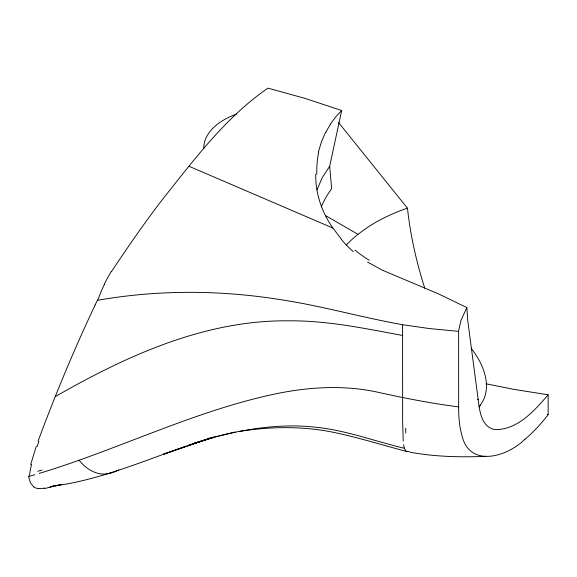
<?xml version="1.0" encoding="UTF-8"?>
<svg xmlns="http://www.w3.org/2000/svg" width="577" height="577" viewBox="0 0 577 577"><rect width="100%" height="100%" fill="white"/><g stroke="black" fill="none" stroke-linecap="round" stroke-linejoin="round"><path stroke-width="0.87" d="M104.264 284.778L104.062 285.189A46.528 19.041 -71.8 0 0 100.838 292.25L98.494 298.273A20.541 8.309 -71.7 0 1 97.506 300.321C157.232 289.769 218.676 289.95 278.54 299.348C320.343 305.507 361.029 317.328 402.595 324.714L402.623 420.921L403.229 441.174M524.825 439.378C506.556 457.215 469.029 468.171 461.759 434.806A102.122 34.721 -75.2 0 1 458.665 410.925L458.628 330.614L461.102 320.019L466.858 307.584L438.607 293.945L382.169 270.108L367.571 262.081M28.872 475.801L28.864 475.91A3.498 1.659 -67.7 0 0 28.85 476.436A23.455 11.086 -67.7 0 0 29.038 478.398L30.624 483.23L33.747 486.8M321.346 206.919A180.752 104.358 0 0 1 330.188 190.785L331.638 188.78L329.662 166.313L341.692 110.503L304.894 98.35L267.952 88.137C226.22 116.886 195.408 158.084 164.156 197.284C145.519 221.294 128.274 246.379 111.426 271.652M318.439 151.83L321.476 141.762L325.558 132.313M30.696 464.55L36.279 446.266M317.025 189.811L322.117 177.904L329.662 166.313M38.082 441.109C55.183 395.014 74.072 349.511 95.104 305.067M479.148 407.016L480.158 405.292A84.011 49.413 30.4 0 0 471.128 348.198M330.217 124.271L335.691 116.936L341.692 110.503M486.079 383.806L513.869 389.367L548.15 394.805C534.569 410.514 517.684 429.879 495.138 429.584C481.745 427.535 479.595 411.408 478.297 400.46L467.658 319.954L466.858 307.584M55.349 396.565C126.623 355.742 205.073 319.867 288.882 320.819C327.303 320.502 365.017 328.501 402.595 335.468M39.258 473.4C118.934 449.317 194.002 410.983 275.777 393.831C308.753 386.994 343.164 384.895 376.298 391.898C403.532 397.942 430.911 403.373 458.6 406.893M235.272 432.022L211.644 437.972L192.148 443.857L214.889 437.027L187.821 445.559L208.448 438.808L163.522 454.207L206.84 439.176M186.061 446.216L184.287 446.814C141.783 461.636 99.908 479.711 54.988 485.877L61.862 484.341L44.645 488.539M28.857 476.429L34.865 474.683M409.208 451.524C405.155 452.858 403.987 447.572 403.626 444.643M208.355 438.376L213.656 437.07M109.969 473.183C98.025 476.689 86.225 469.289 79.078 460.208M215.43 436.645L216.613 436.363M217.204 436.219L218.394 435.945M219.577 435.664L220.767 435.39M221.366 435.253L223.746 434.705M224.345 434.568C253.779 427.817 284.223 423.799 314.407 427.103C345.306 429.959 374.444 441.21 404.441 448.286M238.777 431.531C269.005 426.655 299.925 426.014 330.094 431.654C356.009 436.724 381.195 444.78 406.698 451.488M485.307 456.357C460.107 457.388 434.705 456.746 409.843 452.173M458.6 331.371L429.353 328.551L402.595 324.714M547.4 414.481L548.15 414.582L548.15 394.805M38.45 488.669L37.166 488.387A54.325 24.01 -73.6 0 1 33.69 486.966M477.431 399.515L478.21 399.803M188.975 166.27L332.972 228.088L341.425 239.304M325.327 215.466L357.992 234.32A171.549 99.042 0 0 0 346.287 245.074M332.972 228.088C321.887 212.415 315.338 193.454 315.749 174.16M424.766 288.139C416.435 262.138 410.377 235.366 407.477 208.21L338.872 122.959A69.19 39.943 0 0 0 338.317 122.504M203.789 148.765A69.19 39.943 0 0 1 236.346 114.167M358.079 234.363A163.024 94.123 0 0 1 407.412 208.138M548.15 414.661A240.854 81.884 -75.2 0 1 524.825 439.342M37.159 446.425A163.305 51.779 -70.1 0 1 38.933 441.355M29.578 475.066A36.192 15.709 -68.9 0 1 31.576 464.42M95.061 305.002A192.66 79.143 -71.9 0 1 97.47 300.249M104.12 284.555A83.788 34.764 -72 0 1 111.339 271.385M44.725 488.005A87.437 38.558 -75.2 0 1 38.479 488.56M54.526 485.271A197.291 87.848 -77.3 0 1 49.874 487.089M316.831 174.276A153.597 119.973 19 0 1 318.692 151.895M325.796 132.501A134.21 98.645 53 0 1 330.39 124.43M42.006 470.06A227.792 45.352 -20.6 0 1 37.808 471.308M118.739 469.923A148.318 77.563 74.6 0 1 109.991 473.255M405.732 433.067A150.792 12.514 -82.2 0 1 405.689 428.141M369.309 260.263A147.452 117.968 -12.8 0 1 355.035 250.166M353.261 251.622A152.523 127.185 -23.5 0 1 341.31 239.383M480.151 405.285A84.271 49.557 30.4 0 1 479.191 406.46"/></g></svg>
